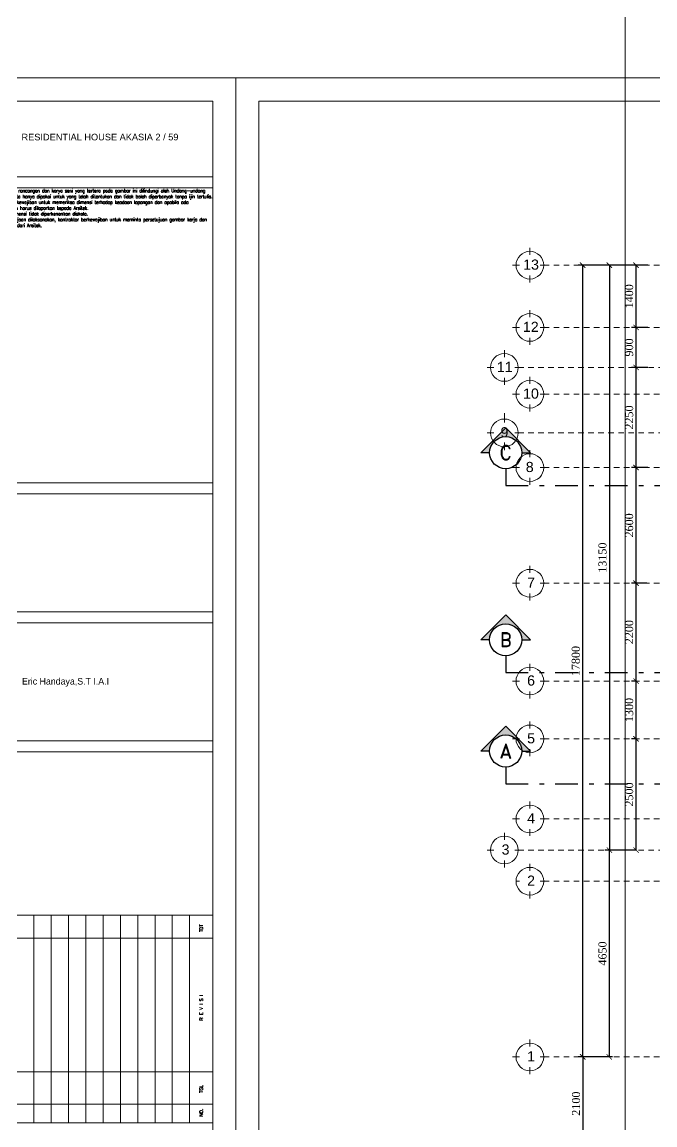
# Model space of a CAD drawing. Header units: millimetres. Extents: x -9564 to 494436, y -140371 to 4257.
# Drawn here: x 8.28 to 22.51, y 107.31 to 132.11 of the extents above; entities that cross this region are included whole.
import ezdxf
from ezdxf.enums import TextEntityAlignment as Align

# ---------------------------------------------------------------- set-up
doc = ezdxf.new("R2010")
doc.units = ezdxf.units.MM
doc.header["$MEASUREMENT"] = 0
for name, pattern in [('DASHDOTX2', [50.8, 25.4, -12.7, 0, -12.7]), ('DASHED2', [0.375, 0.25, -0.125]), ('HIDDEN2', [0.1875, 0.125, -0.0625])]:
    doc.linetypes.add(name, pattern=pattern)
doc.layers.get('DEFPOINTS').update_dxf_attribs({"lineweight": 18})
for name, color, linetype, lineweight in [('09-Arsiran', 8, 'Continuous', 5), ('AS', 8, 'HIDDEN2', 5), ('KOP', 7, 'Continuous', 80), ('LEGEND', 1, 'DASHED2', 50), ('XR-KOP A3_MOZART$0$A-TXTKOP', 3, 'Continuous', 5), ('XR-KOP A3_MOZART$0$KOP-A1$0$A-GRSKOP', 1, 'Continuous', 5), ('XR-KOP A3_MOZART$0$KOP-A1$0$A-TXTKOP', 3, 'Continuous', 5)]:
    doc.layers.add(name, color=color, linetype=linetype, lineweight=lineweight)
doc.layers.add('1', color=5, linetype='Continuous')
doc.styles.add('HAND', font='ROMAND.SHX', dxfattribs={"width": 0.8, "height": 250})
doc.styles.add('ROMAND', font='romand.shx', dxfattribs={"width": 0.7})
doc.styles.get("Standard").update_dxf_attribs({"font": 'arial.ttf'})
doc.styles.add('style2', font='times.ttf', dxfattribs={"height": 0.18})
doc.styles.add('XR-KOP A3_MOZART$0$KOP-A1$0$DIM100', font='SIMPLEX.shx', dxfattribs={"width": 0.8, "height": 250})
doc.styles.add('XR-KOP A3_MOZART$0$KOP-A1$0$ROMANS', font='romans.shx', dxfattribs={"height": 200})
doc.styles.add('XR-KOP A3_MOZART$0$ROMAND', font='romand.shx', dxfattribs={"height": 2, "bigfont": 'bigfont.shx'})
doc.dimstyles.new('ISO-25', dxfattribs={"dimtxt": 0.18, "dimasz": 0.12, "dimexe": 0.1, "dimexo": 0.1, "dimgap": 0.0625, "dimtad": 1, "dimtoh": 1, "dimdec": 0, "dimlfac": 1000, "dimtxsty": 'style2', "dimblk": 'ARCHTICK', "dimcen": 0.15, "dimclrd": 1, "dimclre": 1, "dimclrt": 4, "dimadec": 0, "dimazin": 0, "dimtfac": 1, "dimtdec": 0, "dimtmove": 0, "dimatfit": 3, "dimldrblk": 'OBLIQUE', "dimfxl": 1, "dimarcsym": 0})

# ---------------------------------------------------------------- blocks, each defined once
blk = doc.blocks.new('hsdh')
at = {"layer": 'XR-KOP A3_MOZART$0$KOP-A1$0$A-GRSKOP', "linetype": 'Continuous', "lineweight": 5}
for p, q in [((140385, 80618), (145017, 80618)), ((140385, 74466), (145017, 74466)), ((140385, 74244), (145017, 74244)), ((140385, 71876), (145017, 71876)), ((140385, 71654), (145017, 71654)), ((140385, 69286), (145017, 69286)), ((140385, 69063), (145017, 69063)), ((140385, 65781), (145017, 65781)), ((140385, 65781), (145017, 65781)), ((141427, 61611), (141427, 65781)), ((141774, 61611), (141774, 65781)), ((142122, 61611), (142122, 65781)), ((142469, 61611), (142469, 65781)), ((142816, 61611), (142816, 65781)), ((143164, 61611), (143164, 65781)), ((143511, 61611), (143511, 65781)), ((143859, 61611), (143859, 65781)), ((144206, 61611), (144206, 65781)), ((144554, 61611), (144554, 65781)), ((140385, 65317), (145017, 65317)), ((140385, 62631), (145017, 62631)), ((140385, 61982), (145017, 61982)), ((140385, 61611), (145017, 61611)), ((140385, 61611), (145017, 61611))]:
    blk.add_line(p, q, dxfattribs=at)
at = {"layer": 'XR-KOP A3_MOZART$0$KOP-A1$0$A-GRSKOP', "color": 0, "linetype": 'Continuous', "lineweight": 5}
blk.add_lwpolyline([(145480, 82601), (107945, 82601), (107945, 56197), (145480, 56197)], close=True, dxfattribs=at)
at = {"layer": 'XR-KOP A3_MOZART$0$KOP-A1$0$A-GRSKOP', "color": 5, "linetype": 'Continuous', "lineweight": 5}
blk.add_lwpolyline([(145017, 82138), (108409, 82138), (108409, 56660), (145017, 56660)], close=True, dxfattribs=at)
at = {"layer": 'XR-KOP A3_MOZART$0$KOP-A1$0$A-GRSKOP', "linetype": 'Continuous', "lineweight": 5}
blk.add_lwpolyline([(145017, 80396), (140385, 80396)], dxfattribs=at)
at = {"layer": 'KOP', "color": 7, "char_height": 132.26, "attachment_point": 1, "style": 'style2'}
for s, insert in [('{\\fArial|b0|i0|c0|p34;RESIDENTIAL HOUSE AKASIA 2 / 59}', (141177, 81480)), ('{\\fBankGothic Lt BT|b0|i0|c0|p34;Eric Handaya,S.T I.A.I}', (141186, 70546))]:
    blk.add_mtext(s, dxfattribs=dict(at, insert=insert))
at = {"layer": 'XR-KOP A3_MOZART$0$KOP-A1$0$A-TXTKOP', "lineweight": 5, "style": 'XR-KOP A3_MOZART$0$KOP-A1$0$ROMANS'}
for s, height, p in [('TDT', 69.5, (144822, 65440)), ('R E V I S I', 69.49, (144822, 63662)), ('TGL', 69.5, (144822, 62210)), ('NO.', 69.5, (144822, 61732))]:
    blk.add_text(s, height=height, rotation=90, dxfattribs=at).set_placement(p)
at = {"layer": 'XR-KOP A3_MOZART$0$KOP-A1$0$A-TXTKOP', "insert": (140473, 80371), "char_height": 69.485, "width": 4456.22, "attachment_point": 1, "style": 'XR-KOP A3_MOZART$0$KOP-A1$0$DIM100'}
blk.add_mtext('Semua denah, rancangan dan karya seni yang tertera pada gambar ini dilindungi oleh Undang-undang Hak Cipta, serta hanya dipakai untuk yang telah ditentukan dan tidak boleh diperbanyak tanpa ijin tertulis.\\PKontraktor berkewajiban untuk memeriksa dimensi terhadap keadaan lapangan dan apabila ada ketidakcocokan harus dilaporkan kepada Arsitek.\\PGambar berdimensi tidak diperkenankan diskala.\\PSebelum pekerjaan dilaksanakan, kontraktor berkewajiban untuk meminta persetujuan gambar kerja dan contoh bahan dari Arsitek.', dxfattribs=at)
blk = doc.blocks.new('as1')
at = {"layer": '09-Arsiran'}
for p, q in [((136.701597, 169.017294), (136.701597, 168.861566)), ((136.312276, 168.627973), (136.468004, 168.627973)), ((136.935189, 168.627973), (137.090918, 168.627973)), ((136.701597, 168.394381), (136.701597, 168.238652)), ((136.701597, 167.617294), (136.701597, 167.461566)), ((136.312276, 167.227973), (136.468004, 167.227973)), ((136.935189, 167.227973), (137.090918, 167.227973)), ((136.701597, 166.994381), (136.701597, 166.838652)), ((136.128159, 166.717294), (136.128159, 166.561566)), ((135.738838, 166.327973), (135.894567, 166.327973)), ((136.361752, 166.327973), (136.51748, 166.327973)), ((136.701597, 166.117294), (136.701597, 165.961566)), ((136.128159, 166.094381), (136.128159, 165.938652)), ((136.312276, 165.727973), (136.468004, 165.727973)), ((136.935189, 165.727973), (137.090918, 165.727973)), ((136.701597, 165.494381), (136.701597, 165.338652)), ((136.128159, 165.301799), (136.128159, 165.146071)), ((136.128159, 165.247294), (136.128159, 165.091566)), ((135.738838, 164.857973), (135.894567, 164.857973)), ((136.361752, 164.857973), (136.51748, 164.857973)), ((136.128159, 164.639954), (136.128159, 164.484225)), ((136.128159, 164.624381), (136.128159, 164.468652)), ((136.701597, 164.467294), (136.701597, 164.311566)), ((136.312276, 164.077973), (136.468004, 164.077973)), ((136.935189, 164.077973), (137.090918, 164.077973)), ((136.701597, 163.844381), (136.701597, 163.688652)), ((136.701597, 161.867294), (136.701597, 161.711566)), ((136.312276, 161.477973), (136.468004, 161.477973)), ((136.935189, 161.477973), (137.090918, 161.477973)), ((136.701597, 161.244381), (136.701597, 161.088652)), ((136.701597, 159.667294), (136.701597, 159.511566)), ((136.312276, 159.277973), (136.468004, 159.277973)), ((136.935189, 159.277973), (137.090918, 159.277973)), ((136.701597, 159.044381), (136.701597, 158.888652)), ((136.701597, 158.367294), (136.701597, 158.211566)), ((136.312276, 157.977973), (136.468004, 157.977973)), ((136.935189, 157.977973), (137.090918, 157.977973)), ((136.701597, 157.744381), (136.701597, 157.588652)), ((136.701597, 156.567294), (136.701597, 156.411566)), ((136.312276, 156.177973), (136.468004, 156.177973)), ((136.935189, 156.177973), (137.090918, 156.177973)), ((136.701597, 155.950788), (136.701597, 155.79506)), ((136.128159, 155.867294), (136.128159, 155.711566)), ((135.738838, 155.477973), (135.894567, 155.477973)), ((136.361752, 155.477973), (136.51748, 155.477973)), ((136.128159, 155.244381), (136.128159, 155.088652)), ((136.701597, 155.167294), (136.701597, 155.011566)), ((136.39014, 154.777973), (136.468004, 154.777973)), ((136.93519, 154.777973), (137.090918, 154.777973)), ((136.701597, 154.544381), (136.701597, 154.388652)), ((136.701597, 151.217294), (136.701597, 151.061566)), ((136.312276, 150.827973), (136.468004, 150.827973)), ((136.935189, 150.827973), (137.090918, 150.827973)), ((136.701597, 150.594381), (136.701597, 150.438652))]:
    blk.add_line(p, q, dxfattribs=at)
for centre in [(136.701597, 168.627973), (136.701597, 167.227973), (136.128159, 166.327973), (136.701597, 165.727973), (136.128159, 164.857973), (136.701597, 164.077973), (136.701597, 161.477973), (136.701597, 159.277973), (136.701597, 157.977973), (136.701597, 156.177973), (136.128159, 155.477973), (136.701597, 154.777973), (136.701597, 150.827973)]:
    blk.add_circle(centre, 0.311457, dxfattribs=at)
at = {"layer": 'AS'}
for p, q in [((139.88828, 146.695633), (139.88828, 169.189467)), ((137.013054, 168.627973), (158.578749, 168.627973)), ((137.013054, 167.227973), (158.578749, 167.227973)), ((136.439616, 166.327973), (158.578749, 166.327973)), ((137.013054, 165.727973), (158.578749, 165.727973)), ((136.439616, 164.857973), (158.578749, 164.857973)), ((137.013054, 164.077973), (158.578749, 164.077973)), ((137.013054, 161.477973), (158.578749, 161.477973)), ((137.013054, 159.277973), (158.578749, 159.277973)), ((137.013054, 157.977973), (158.578749, 157.977973)), ((137.013054, 156.177973), (158.578749, 156.177973)), ((136.439616, 155.477973), (158.578749, 155.477973)), ((137.013054, 154.777973), (158.578749, 154.777973)), ((137.013054, 150.827973), (158.578749, 150.827973))]:
    blk.add_line(p, q, dxfattribs=at)
at = {"layer": '09-Arsiran', "color": 2, "attachment_point": 1}
for s, insert, char_height in [('13', (136.550954, 168.755236), 0.2280761), ('12', (136.545327, 167.355236), 0.2280761), ('11', (135.958184, 166.455235), 0.2280761), ('10', (136.548604, 165.855236), 0.2280761), ('9', (136.04191, 164.985235), 0.228076), ('8', (136.610169, 164.205236), 0.228076), ('7', (136.639701, 161.605236), 0.228076), ('6', (136.639701, 159.405236), 0.228076), ('5', (136.639701, 158.105236), 0.228076), ('4', (136.639701, 156.305236), 0.228076), ('3', (136.066264, 155.605236), 0.228076), ('2', (136.639701, 154.905236), 0.228076), ('1', (136.639701, 150.955236), 0.228076)]:
    blk.add_mtext_dynamic_manual_height_columns(s, width=0.05425735, gutter_width=1.140381, heights=[0], dxfattribs=dict(at, insert=insert, char_height=char_height))
blk = doc.blocks.new('_ArchTick')
at = {"color": 0, "linetype": 'ByBlock', "const_width": 0.15}
blk.add_lwpolyline([(-0.5, -0.5), (0.5, 0.5)], dxfattribs=at)
blk = doc.blocks.new('*D361')
at = {"color": 1, "lineweight": -2, "transparency": 16777216}
for p, q in [((244.635, 232.722), (244.535, 232.722)), ((244.635, 228.072), (244.635, 232.722)), ((244.615, 228.072), (244.535, 228.072))]:
    blk.add_line(p, q, dxfattribs=at)
at = {"layer": 'DEFPOINTS', "color": 0, "transparency": 16777216}
for p in [(244.635, 232.722), (244.735, 232.722), (244.715, 228.072)]:
    blk.add_point(p, dxfattribs=at)
at = {"color": 1, "lineweight": -2, "transparency": 16777216, "xscale": 0.12, "yscale": 0.12, "zscale": 0.12}
for p, rotation in [((244.635, 232.722), 90), ((244.635, 228.072), 270)]:
    blk.add_blockref('_ArchTick', p, dxfattribs=dict(at, rotation=rotation))
at = {"color": 4, "transparency": 16777216, "insert": (244.481, 230.397), "char_height": 0.18, "attachment_point": 5, "rotation": 90, "style": 'style2'}
blk.add_mtext('4650', dxfattribs=at)
blk = doc.blocks.new('_Oblique')
at = {"color": 0, "linetype": 'ByBlock', "lineweight": -2}
blk.add_line((-0.5, -0.5), (0.5, 0.5), dxfattribs=at)
blk = doc.blocks.new('*D362')
at = {"color": 1, "lineweight": -2, "transparency": 16777216}
for p, q in [((245.235, 235.222), (245.135, 235.222)), ((245.235, 232.722), (245.235, 235.222)), ((245.235, 232.722), (245.135, 232.722))]:
    blk.add_line(p, q, dxfattribs=at)
at = {"layer": 'DEFPOINTS', "color": 0, "transparency": 16777216}
for p in [(245.235, 235.222), (245.335, 235.222), (245.335, 232.722)]:
    blk.add_point(p, dxfattribs=at)
at = {"color": 1, "lineweight": -2, "transparency": 16777216, "xscale": 0.12, "yscale": 0.12, "zscale": 0.12}
for p, rotation in [((245.235, 235.222), 90), ((245.235, 232.722), 270)]:
    blk.add_blockref('_ArchTick', p, dxfattribs=dict(at, rotation=rotation))
at = {"color": 4, "transparency": 16777216, "insert": (245.081, 233.972), "char_height": 0.18, "attachment_point": 5, "rotation": 90, "style": 'style2'}
blk.add_mtext('2500', dxfattribs=at)
blk = doc.blocks.new('*D363')
at = {"color": 1, "lineweight": -2, "transparency": 16777216}
for p, q in [((245.235, 236.522), (245.135, 236.522)), ((245.235, 235.222), (245.235, 236.522)), ((245.235, 235.222), (245.135, 235.222))]:
    blk.add_line(p, q, dxfattribs=at)
at = {"layer": 'DEFPOINTS', "color": 0, "transparency": 16777216}
for p in [(245.235, 236.522), (245.335, 236.522), (245.335, 235.222)]:
    blk.add_point(p, dxfattribs=at)
at = {"color": 1, "lineweight": -2, "transparency": 16777216, "xscale": 0.12, "yscale": 0.12, "zscale": 0.12}
for p, rotation in [((245.235, 236.522), 90), ((245.235, 235.222), 270)]:
    blk.add_blockref('_ArchTick', p, dxfattribs=dict(at, rotation=rotation))
at = {"color": 4, "transparency": 16777216, "insert": (245.081, 235.872), "char_height": 0.18, "attachment_point": 5, "rotation": 90, "style": 'style2'}
blk.add_mtext('1300', dxfattribs=at)
blk = doc.blocks.new('*D364')
at = {"color": 1, "lineweight": -2, "transparency": 16777216}
for p, q in [((245.474, 238.722), (245.135, 238.722)), ((245.235, 236.522), (245.235, 238.722)), ((245.235, 236.522), (245.135, 236.522))]:
    blk.add_line(p, q, dxfattribs=at)
at = {"layer": 'DEFPOINTS', "color": 0, "transparency": 16777216}
for p in [(245.235, 238.722), (245.574, 238.722), (245.335, 236.522)]:
    blk.add_point(p, dxfattribs=at)
at = {"color": 1, "lineweight": -2, "transparency": 16777216, "xscale": 0.12, "yscale": 0.12, "zscale": 0.12}
for p, rotation in [((245.235, 238.722), 90), ((245.235, 236.522), 270)]:
    blk.add_blockref('_ArchTick', p, dxfattribs=dict(at, rotation=rotation))
at = {"color": 4, "transparency": 16777216, "insert": (245.081, 237.622), "char_height": 0.18, "attachment_point": 5, "rotation": 90, "style": 'style2'}
blk.add_mtext('2200', dxfattribs=at)
blk = doc.blocks.new('*D365')
at = {"color": 1, "lineweight": -2, "transparency": 16777216}
for p, q in [((245.501, 241.322), (245.135, 241.322)), ((245.235, 238.722), (245.235, 241.322)), ((245.474, 238.722), (245.135, 238.722))]:
    blk.add_line(p, q, dxfattribs=at)
at = {"layer": 'DEFPOINTS', "color": 0, "transparency": 16777216}
for p in [(245.235, 241.322), (245.601, 241.322), (245.574, 238.722)]:
    blk.add_point(p, dxfattribs=at)
at = {"color": 1, "lineweight": -2, "transparency": 16777216, "xscale": 0.12, "yscale": 0.12, "zscale": 0.12}
for p, rotation in [((245.235, 241.322), 90), ((245.235, 238.722), 270)]:
    blk.add_blockref('_ArchTick', p, dxfattribs=dict(at, rotation=rotation))
at = {"color": 4, "transparency": 16777216, "insert": (245.081, 240.022), "char_height": 0.18, "attachment_point": 5, "rotation": 90, "style": 'style2'}
blk.add_mtext('2600', dxfattribs=at)
blk = doc.blocks.new('*D366')
at = {"color": 1, "lineweight": -2, "transparency": 16777216}
for p, q in [((245.501, 243.572), (245.135, 243.572)), ((245.235, 241.322), (245.235, 243.572)), ((245.244, 241.322), (245.135, 241.322))]:
    blk.add_line(p, q, dxfattribs=at)
at = {"layer": 'DEFPOINTS', "color": 0, "transparency": 16777216}
for p in [(245.235, 243.572), (245.601, 243.572), (245.344, 241.322)]:
    blk.add_point(p, dxfattribs=at)
at = {"color": 1, "lineweight": -2, "transparency": 16777216, "xscale": 0.12, "yscale": 0.12, "zscale": 0.12}
for p, rotation in [((245.235, 243.572), 90), ((245.235, 241.322), 270)]:
    blk.add_blockref('_ArchTick', p, dxfattribs=dict(at, rotation=rotation))
at = {"color": 4, "transparency": 16777216, "insert": (245.081, 242.447), "char_height": 0.18, "attachment_point": 5, "rotation": 90, "style": 'style2'}
blk.add_mtext('2250', dxfattribs=at)
blk = doc.blocks.new('*D367')
at = {"color": 1, "lineweight": -2, "transparency": 16777216}
for p, q in [((245.501, 244.472), (245.135, 244.472)), ((245.235, 243.572), (245.235, 244.472)), ((245.189, 243.572), (245.135, 243.572))]:
    blk.add_line(p, q, dxfattribs=at)
at = {"layer": 'DEFPOINTS', "color": 0, "transparency": 16777216}
for p in [(245.235, 244.472), (245.601, 244.472), (245.289, 243.572)]:
    blk.add_point(p, dxfattribs=at)
at = {"color": 1, "lineweight": -2, "transparency": 16777216, "xscale": 0.12, "yscale": 0.12, "zscale": 0.12}
for p, rotation in [((245.235, 244.472), 90), ((245.235, 243.572), 270)]:
    blk.add_blockref('_ArchTick', p, dxfattribs=dict(at, rotation=rotation))
at = {"color": 4, "transparency": 16777216, "insert": (245.081, 244.022), "char_height": 0.18, "attachment_point": 5, "rotation": 90, "style": 'style2'}
blk.add_mtext('900', dxfattribs=at)
blk = doc.blocks.new('*D368')
at = {"color": 1, "lineweight": -2, "transparency": 16777216}
for p, q in [((245.501, 245.872), (245.135, 245.872)), ((245.235, 244.472), (245.235, 245.872)), ((245.235, 244.472), (245.135, 244.472))]:
    blk.add_line(p, q, dxfattribs=at)
at = {"layer": 'DEFPOINTS', "color": 0, "transparency": 16777216}
for p in [(245.235, 245.872), (245.601, 245.872), (245.335, 244.472)]:
    blk.add_point(p, dxfattribs=at)
at = {"color": 1, "lineweight": -2, "transparency": 16777216, "xscale": 0.12, "yscale": 0.12, "zscale": 0.12}
for p, rotation in [((245.235, 245.872), 90), ((245.235, 244.472), 270)]:
    blk.add_blockref('_ArchTick', p, dxfattribs=dict(at, rotation=rotation))
at = {"color": 4, "transparency": 16777216, "insert": (245.081, 245.172), "char_height": 0.18, "attachment_point": 5, "rotation": 90, "style": 'style2'}
blk.add_mtext('1400', dxfattribs=at)
blk = doc.blocks.new('*D375')
at = {"color": 1, "lineweight": -2, "transparency": 16777216}
for p, q in [((245.135, 245.872), (244.535, 245.872)), ((244.635, 245.872), (244.635, 232.722)), ((245.135, 232.722), (244.535, 232.722))]:
    blk.add_line(p, q, dxfattribs=at)
at = {"layer": 'DEFPOINTS', "color": 0, "transparency": 16777216}
for p in [(245.235, 245.872), (244.635, 232.722), (245.235, 232.722)]:
    blk.add_point(p, dxfattribs=at)
at = {"color": 1, "lineweight": -2, "transparency": 16777216, "xscale": 0.12, "yscale": 0.12, "zscale": 0.12}
for p, rotation in [((244.635, 245.872), 90), ((244.635, 232.722), 270)]:
    blk.add_blockref('_ArchTick', p, dxfattribs=dict(at, rotation=rotation))
at = {"color": 4, "transparency": 16777216, "insert": (244.481, 239.297), "char_height": 0.18, "attachment_point": 5, "rotation": 90, "style": 'style2'}
blk.add_mtext('13150', dxfattribs=at)
blk = doc.blocks.new('*D376')
at = {"color": 1, "lineweight": -2, "transparency": 16777216}
for p, q in [((244.535, 245.872), (243.935, 245.872)), ((244.035, 228.072), (244.035, 245.872)), ((244.535, 228.072), (243.935, 228.072))]:
    blk.add_line(p, q, dxfattribs=at)
at = {"layer": 'DEFPOINTS', "color": 0, "transparency": 16777216}
for p in [(244.035, 245.872), (244.635, 245.872), (244.635, 228.072)]:
    blk.add_point(p, dxfattribs=at)
at = {"color": 1, "lineweight": -2, "transparency": 16777216, "xscale": 0.12, "yscale": 0.12, "zscale": 0.12}
for p, rotation in [((244.035, 245.872), 90), ((244.035, 228.072), 270)]:
    blk.add_blockref('_ArchTick', p, dxfattribs=dict(at, rotation=rotation))
at = {"color": 4, "transparency": 16777216, "insert": (243.881, 236.972), "char_height": 0.18, "attachment_point": 5, "rotation": 90, "style": 'style2'}
blk.add_mtext('17800', dxfattribs=at)
blk = doc.blocks.new('*D399')
at = {"color": 1, "lineweight": -2, "transparency": 16777216}
for p, q in [((244.709, 228.072), (243.941, 228.072)), ((244.041, 228.072), (244.041, 225.972)), ((244.709, 225.972), (243.941, 225.972))]:
    blk.add_line(p, q, dxfattribs=at)
at = {"layer": 'DEFPOINTS', "color": 0, "transparency": 16777216}
for p in [(244.809, 228.072), (244.041, 225.972), (244.809, 225.972)]:
    blk.add_point(p, dxfattribs=at)
at = {"color": 1, "lineweight": -2, "transparency": 16777216, "xscale": 0.12, "yscale": 0.12, "zscale": 0.12}
for p, rotation in [((244.041, 228.072), 90), ((244.041, 225.972), 270)]:
    blk.add_blockref('_ArchTick', p, dxfattribs=dict(at, rotation=rotation))
at = {"color": 4, "transparency": 16777216, "insert": (243.887, 227.022), "char_height": 0.18, "attachment_point": 5, "rotation": 90, "style": 'style2'}
blk.add_mtext('2100', dxfattribs=at)
blk = doc.blocks.new('ARAH-4')
blk.add_hatch(color=8).paths.add_polyline_path([(-4.5, 0), (-7, 0), (0, -7), (7, 0), (4.5, 0, -1)])
at = {"color": 9}
for p, q in [((0, -7), (-7, 0)), ((-4.5, 0), (-7, 0)), ((0, -7), (7, 0)), ((4.5, 0), (7, 0))]:
    blk.add_line(p, q, dxfattribs=at)
blk.add_circle((0, 0), 4.5, dxfattribs=at)
at = {"color": 4, "style": 'ROMAND'}
blk.add_attdef('A', text='', height=4, dxfattribs=at).set_placement((0, 0), align=Align.MIDDLE_CENTER)
blk = doc.blocks.new('pot')
at = {"layer": '1', "linetype": 'DASHDOTX2', "ltscale": 0.02}
for points in [[(200.093, 164.296), (200.093, 163.919), (225.016, 163.919), (225.016, 164.296)], [(200.093, 160.089), (200.093, 159.712), (225.016, 159.712), (225.016, 160.089)], [(200.093, 157.589), (200.093, 157.212), (225.016, 157.212), (225.016, 157.589)]]:
    blk.add_lwpolyline(points, dxfattribs=at)
ref = blk.add_blockref('ARAH-4', (200.093, 164.657), dxfattribs=dict(xscale=0.080219464717514, yscale=0.080219464717514, zscale=0.080219464717514, rotation=180))
ref.add_attrib('A', 'C', dxfattribs={"color": 4, "height": 0.321, "style": 'ROMAND'}).set_placement((200.093, 164.657), align=Align.MIDDLE_CENTER)
ref = blk.add_blockref('ARAH-4', (200.093, 160.45), dxfattribs=dict(xscale=0.080219464717514, yscale=0.080219464717514, zscale=0.080219464717514, rotation=180))
ref.add_attrib('A', 'B', dxfattribs={"color": 4, "height": 0.321, "style": 'ROMAND'}).set_placement((200.093, 160.45), align=Align.MIDDLE_CENTER)
ref = blk.add_blockref('ARAH-4', (200.093, 157.95), dxfattribs=dict(xscale=0.080219464717514, yscale=0.080219464717514, zscale=0.080219464717514, rotation=180))
ref.add_attrib('A', 'A', dxfattribs={"color": 4, "height": 0.321, "style": 'ROMAND'}).set_placement((200.093, 157.95), align=Align.MIDDLE_CENTER)
blk = doc.blocks.new('q2rt2q')
for base, p1, p2, picture, middle in [((244.0352, 245.8724), (244.6352, 228.0724), (244.6352, 245.8724), '*D376', (243.8809, 236.9724)), ((244.6352, 232.7224), (245.2352, 245.8724), (245.2352, 232.7224), '*D375', (244.4812, 239.2974)), ((245.2352, 245.8724), (245.3352, 244.4724), (245.6009, 245.8724), '*D368', (245.0812, 245.1724)), ((245.2352, 244.4724), (245.289, 243.5724), (245.6009, 244.4724), '*D367', (245.0809, 244.0224)), ((245.2352, 243.5724), (245.3438, 241.3224), (245.6009, 243.5724), '*D366', (245.0812, 242.4474)), ((245.2352, 241.3224), (245.5738, 238.7224), (245.6009, 241.3224), '*D365', (245.0812, 240.0224)), ((245.2351, 238.7224), (245.3351, 236.5224), (245.5738, 238.7224), '*D364', (245.081, 237.6224)), ((245.2352, 236.5224), (245.3352, 235.2224), (245.3352, 236.5224), '*D363', (245.0812, 235.8724)), ((245.2352, 235.2224), (245.3352, 232.7224), (245.3352, 235.2224), '*D362', (245.0812, 233.9724)), ((244.6352, 232.7224), (244.7149, 228.0724), (244.7352, 232.7224), '*D361', (244.4812, 230.3974)), ((244.0408, 225.9724), (244.8087, 228.0724), (244.8087, 225.9724), '*D399', (243.8867, 227.0224))]:
    dim = blk.add_linear_dim(base=base, p1=p1, p2=p2, angle=90, dimstyle='ISO-25')
    dim.commit()
    dim.dimension.update_dxf_attribs({"geometry": picture, "text_midpoint": middle})
blk = doc.blocks.new('A$C2a879c63')
for name, p in [('pot', (-152.0264, -143.5351)), ('q2rt2q', (-194.2379, -220.5351)), ('as1', (-88.091, -143.2907))]:
    blk.add_blockref(name, p)
at = {"layer": 'LEGEND', "xscale": 0.00111896417510141, "yscale": 0.00111896417510141, "zscale": 0.00111896417510141}
for p in [(-120.787, -62.8819), (-78.787, -62.8819)]:
    blk.add_blockref('hsdh', p, dxfattribs=at)
at = {"color": 4, "style": 'HAND'}
for tag, height, rotation, p in [('DRY.WASHER', 0.054, 0, (11.9366, 24.9122)), ('PATIO', 0.135, 0, (20.9666, 21.5696)), ('GENSET', 0.135, 0, (18.2157, 17.1045)), ('PLANTERBOX', 0.135, 90, (22.169, 13.2959)), ('PLANTERBOX', 0.135, 0, (18.5224, 11.5633)), ('PATIO', 0.135, 0, (400.0395, 10.821)), ('CARPORT', 0.135, 0, (12.157, 9.7744)), ('CARPORT', 0.135, 0, (20.6202, 9.7744))]:
    blk.add_attdef(tag, text='', height=height, rotation=rotation, dxfattribs=at).set_placement(p, align=Align.MIDDLE)
at = {"layer": 'XR-KOP A3_MOZART$0$A-TXTKOP', "style": 'XR-KOP A3_MOZART$0$ROMAND'}
for tag, p in [('1:200', (37.0468, 3.1879)), ('1:100', (79.0468, 3.1879)), ('1:100', (121.0468, 3.1879)), ('1:100', (163.0468, 3.1879)), ('1:100', (205.0468, 3.1879)), ('1:100', (247.0468, 3.1879)), ('1:100', (289.0468, 3.1879)), ('1:100', (331.0468, 3.1879)), ('1:100', (373.0468, 3.1879)), ('1:100', (415.0468, 3.1879)), ('1:100', (457.0468, 3.1879)), ('1:100', (499.0468, 3.1879))]:
    blk.add_attdef(tag, text='', height=0.1296, dxfattribs=at).set_placement(p, align=Align.MIDDLE)

msp = doc.modelspace()

# ---------------------------------------------------------------- block references
msp.add_blockref('A$C2a879c63', (-28.9148, 101.3058))

# ---------------------------------------------------------------- next in the draw order: block references
at = {"xscale": 999.9998119083025, "yscale": 999.9998119083025, "zscale": 999.9998119083025}
msp.add_blockref('as1', (-139866.4142, -168579.6489), dxfattribs=at)

doc.saveas('drawing.dxf')
